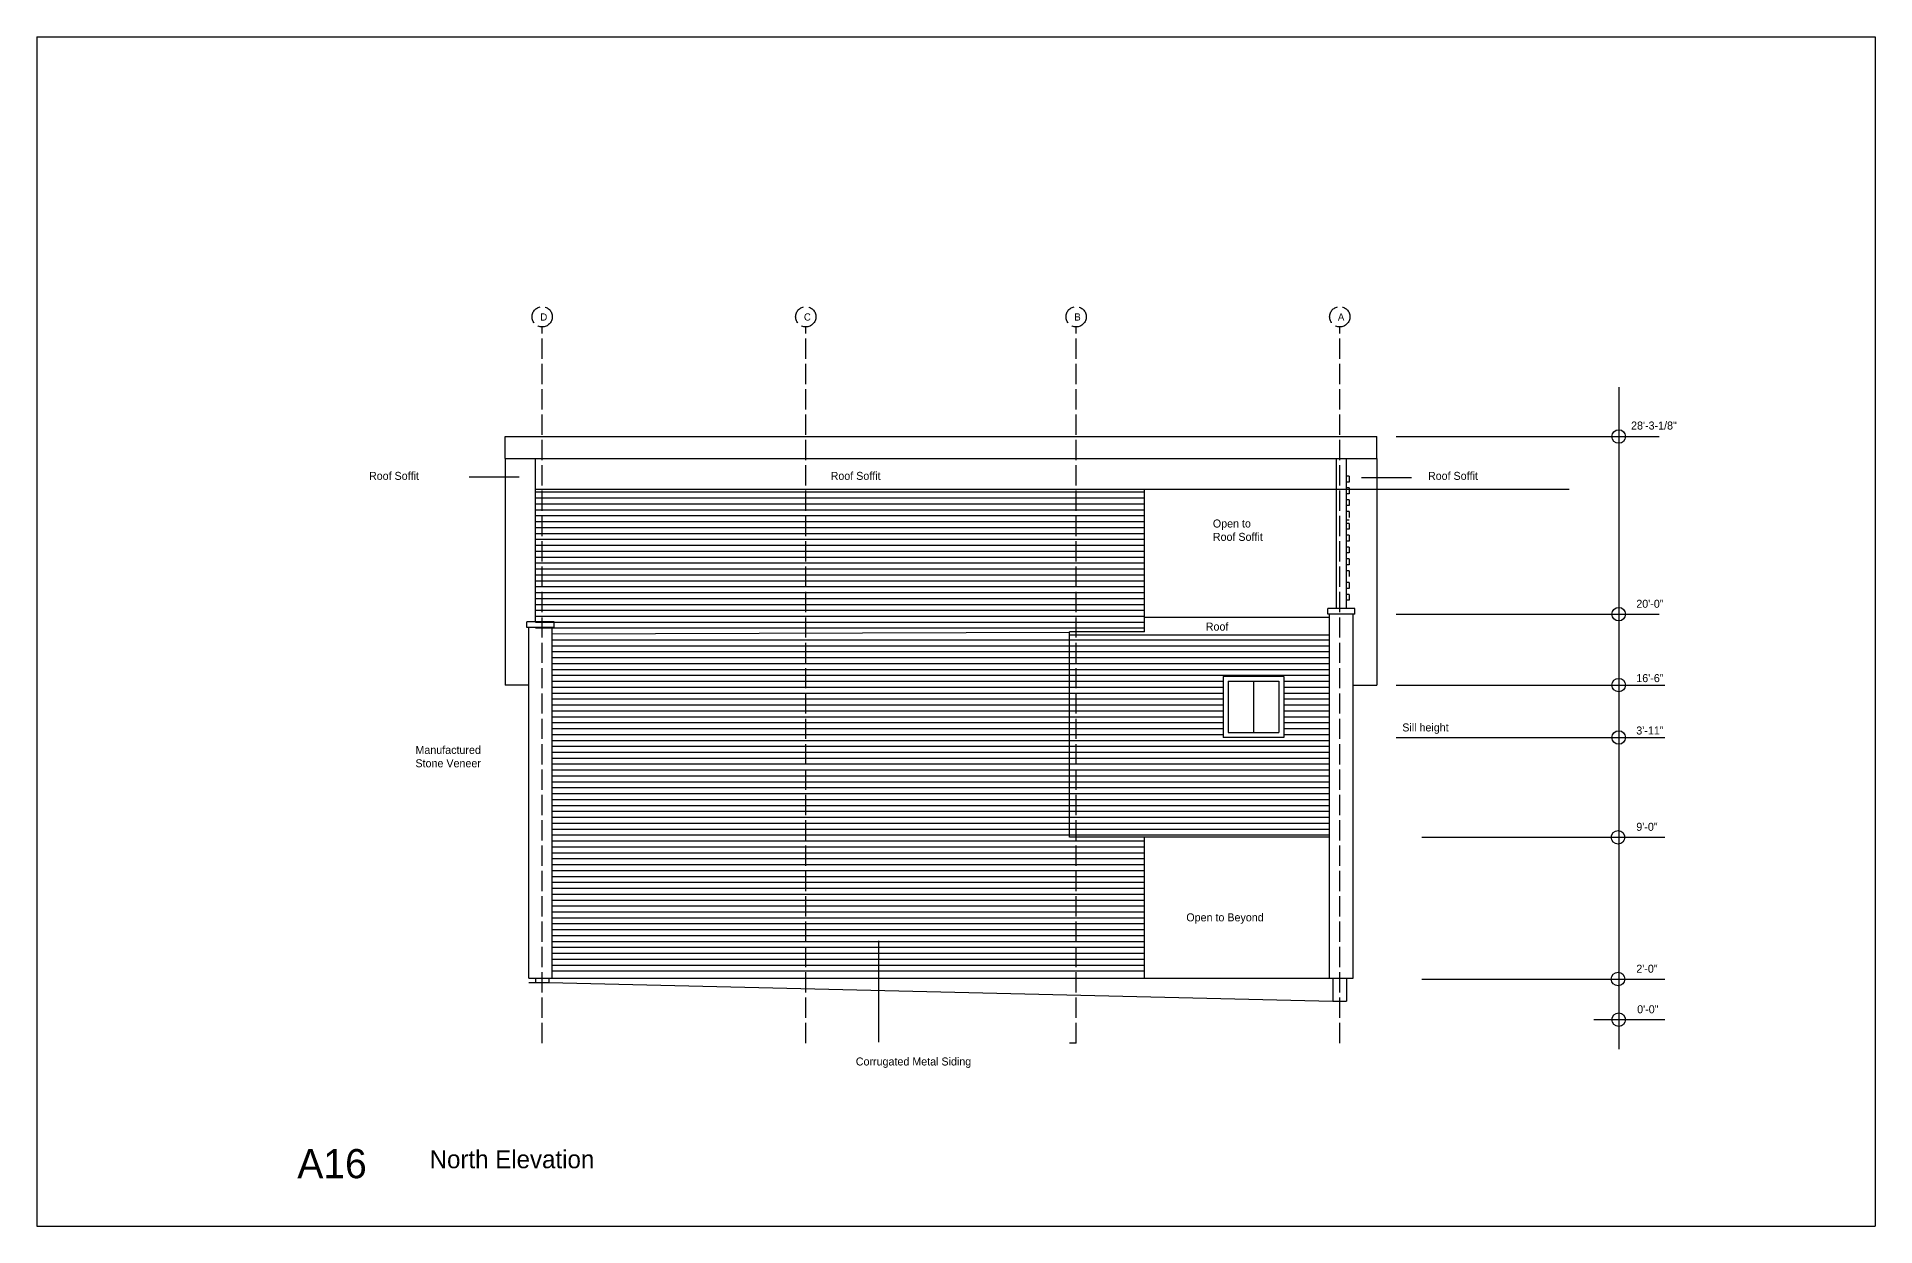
# Model space of a CAD drawing. Header units: inches. Extents: x -173 to 8050, y -1067 to 3486.
# Drawn here: x 5763 to 6851, y -1067 to -363 of the extents above; entities that cross this region are included whole.
import ezdxf

# ---------------------------------------------------------------- set-up
doc = ezdxf.new("R2010")
doc.units = ezdxf.units.IN
doc.header["$MEASUREMENT"] = 0
doc.linetypes.add('ACAD_ISO02W100', pattern=[15, 12, -3])
for name, color, linetype in [('const', 7, 'Continuous'), ('e1', 7, 'Continuous'), ('e2', 251, 'Continuous'), ('grid', 252, 'ACAD_ISO02W100'), ('walls', 7, 'Continuous')]:
    doc.layers.add(name, color=color, linetype=linetype)

msp = doc.modelspace()

# ---------------------------------------------------------------- linework, layer by layer
for p, q in [((5763.3, -363.4), (5763.3, -1067.4)), ((5763.3, -363.4), (6851.3, -363.4)), ((6851.3, -363.4), (6851.3, -1067.4)), ((5763.3, -1067.4), (6851.3, -1067.4))]:
    msp.add_line(p, q)
at = {"layer": 'e1'}
for p, q in [((6040.4, -612.9), (6556.4, -612.9)), ((6048.7, -624), (6019.2, -624)), ((6576.8, -624.5), (6547.3, -624.5)), ((6418.9, -715.5), (6418.9, -631.2)), ((6418.9, -631.2), (6670.2, -631.2)), ((6528.4, -707.1), (6418.9, -707.1)), ((6527.4, -705.1), (6527.4, -701.7)), ((6543.4, -705.1), (6543.4, -701.7)), ((6053.4, -713.1), (6053.4, -709.7)), ((6069.4, -713.1), (6069.4, -709.7)), ((6374.4, -837.1), (6374.4, -715.5)), ((6418.9, -715.5), (6374.4, -715.5)), ((6528.4, -717.6), (6374.4, -717.6)), ((6501.4, -742.1), (6465.4, -742.1)), ((6465.4, -742.1), (6465.4, -778.1)), ((6501.4, -742.1), (6501.4, -778.1)), ((6501.4, -778.1), (6465.4, -778.1)), ((6528.4, -837.1), (6374.4, -837.1)), ((6418.9, -920.6), (6418.9, -837.1)), ((6066.4, -920.6), (6542.4, -920.6)), ((6378.4, -959), (6374.4, -959))]:
    msp.add_line(p, q, dxfattribs=at)
at = {"layer": 'e2'}
for p, q in [((6699.5, -570.8), (6699.5, -962.6)), ((6567.7, -600), (6723.4, -600)), ((6040.4, -612.9), (6040.4, -747.1)), ((6556.4, -612.9), (6556.4, -747.1)), ((6539.9, -623.4), (6538.4, -623.4)), ((6539.9, -626.9), (6538.4, -626.9)), ((6539.9, -630.4), (6538.4, -630.4)), ((6539.9, -623.4), (6539.9, -626.9)), ((6539.9, -630.4), (6539.9, -633.9)), ((6058.4, -631.2), (6418.9, -631.2)), ((6058.4, -632.8), (6418.9, -632.8)), ((6058.4, -636.3), (6418.9, -636.3)), ((6058.4, -639.8), (6418.9, -639.8)), ((6532.4, -631.2), (6538.4, -631.2)), ((6539.9, -633.9), (6538.4, -633.9)), ((6539.9, -637.4), (6538.4, -637.4)), ((6539.9, -640.9), (6538.4, -640.9)), ((6539.9, -637.4), (6539.9, -640.9)), ((6058.4, -643.3), (6418.9, -643.3)), ((6058.4, -646.8), (6418.9, -646.8)), ((6058.4, -650.3), (6418.9, -650.3)), ((6539.9, -644.4), (6538.4, -644.4)), ((6539.9, -649.4), (6538.4, -649.4)), ((6539.9, -651.4), (6538.4, -651.4)), ((6539.9, -644.4), (6539.9, -647.9)), ((6539.9, -651.4), (6539.9, -654.9)), ((6058.4, -653.8), (6418.9, -653.8)), ((6058.4, -657.3), (6418.9, -657.3)), ((6058.4, -660.8), (6418.9, -660.8)), ((6539.9, -654.9), (6538.4, -654.9)), ((6539.9, -658.4), (6538.4, -658.4)), ((6539.9, -661.9), (6538.4, -661.9)), ((6539.9, -658.4), (6539.9, -661.9)), ((6058.4, -664.3), (6418.9, -664.3)), ((6058.4, -667.8), (6418.9, -667.8)), ((6058.4, -671.3), (6418.9, -671.3)), ((6539.9, -665.4), (6538.4, -665.4)), ((6539.9, -668.9), (6538.4, -668.9)), ((6539.9, -672.4), (6538.4, -672.4)), ((6539.9, -665.4), (6539.9, -668.9)), ((6539.9, -672.4), (6539.9, -675.9)), ((6058.4, -674.8), (6418.9, -674.8)), ((6058.4, -678.3), (6418.9, -678.3)), ((6058.4, -681.8), (6418.9, -681.8)), ((6058.4, -685.3), (6418.9, -685.3)), ((6539.9, -675.9), (6538.4, -675.9)), ((6539.9, -679.4), (6538.4, -679.4)), ((6539.9, -679.4), (6539.9, -682.9)), ((6058.4, -688.8), (6418.9, -688.8)), ((6058.4, -692.3), (6418.9, -692.3)), ((6058.4, -695.8), (6418.9, -695.8)), ((6539.9, -686.4), (6538.4, -686.4)), ((6539.9, -689.9), (6538.4, -689.9)), ((6539.9, -693.4), (6538.4, -693.4)), ((6539.9, -686.4), (6539.9, -689.9)), ((6539.9, -693.4), (6539.9, -696.9)), ((6058.4, -699.3), (6418.9, -699.3)), ((6058.4, -702.8), (6418.9, -702.8)), ((6058.4, -706.3), (6418.9, -706.3)), ((6539.9, -696.9), (6538.4, -696.9)), ((6567.7, -705.1), (6723.4, -705.1)), ((6058.4, -709.8), (6418.9, -709.8)), ((6058.4, -713.3), (6418.9, -713.3)), ((6068.4, -716.8), (6374.4, -715.8)), ((6068.4, -720.3), (6528.4, -720.3)), ((6068.4, -723.8), (6528.4, -723.8)), ((6068.4, -727.3), (6528.4, -727.3)), ((6068.4, -730.8), (6528.4, -730.8)), ((6068.4, -734.3), (6528.4, -734.3)), ((6068.4, -737.8), (6528.4, -737.8)), ((6054.4, -747.1), (6040.4, -747.1)), ((6068.4, -741.3), (6528.4, -741.3)), ((6068.4, -744.8), (6465.4, -744.8)), ((6068.4, -748.3), (6465.4, -748.3)), ((6468.4, -744.8), (6498.4, -744.8)), ((6468.4, -744.8), (6468.4, -775.1)), ((6483.4, -744.8), (6483.4, -775.1)), ((6498.4, -744.8), (6498.4, -775.1)), ((6501.4, -744.8), (6528.4, -744.8)), ((6501.4, -748.3), (6528.4, -748.3)), ((6542.4, -747.1), (6556.4, -747.1)), ((6567.7, -747.1), (6726.7, -747.1)), ((6068.4, -751.8), (6465.4, -751.8)), ((6068.4, -755.3), (6465.4, -755.3)), ((6068.4, -758.8), (6465.4, -758.8)), ((6501.4, -751.8), (6528.4, -751.8)), ((6501.4, -755.3), (6528.4, -755.3)), ((6501.4, -758.8), (6528.4, -758.8)), ((6068.4, -762.3), (6465.4, -762.3)), ((6068.4, -765.8), (6465.4, -765.8)), ((6068.4, -769.3), (6465.4, -769.3)), ((6501.4, -762.3), (6528.4, -762.3)), ((6501.4, -765.8), (6528.4, -765.8)), ((6501.4, -769.3), (6528.4, -769.3)), ((6068.4, -772.8), (6465.4, -772.8)), ((6068.4, -776.3), (6465.4, -776.3)), ((6068.4, -779.8), (6528.4, -779.8)), ((6068.4, -783.3), (6528.4, -783.3)), ((6468.4, -775.1), (6498.4, -775.1)), ((6501.4, -772.8), (6528.4, -772.8)), ((6501.4, -776.3), (6528.4, -776.3)), ((6567.7, -778.1), (6726.7, -778.1)), ((6068.4, -786.8), (6528.4, -786.8)), ((6068.4, -790.3), (6528.4, -790.3)), ((6068.4, -793.8), (6528.4, -793.8)), ((6068.4, -797.3), (6528.4, -797.3)), ((6068.4, -800.8), (6528.4, -800.8)), ((6068.4, -804.3), (6528.4, -804.3)), ((6068.4, -807.8), (6528.4, -807.8)), ((6068.4, -811.3), (6528.4, -811.3)), ((6068.4, -814.8), (6528.4, -814.8)), ((6068.4, -818.3), (6528.4, -818.3)), ((6068.4, -821.8), (6528.4, -821.8)), ((6068.4, -825.3), (6528.4, -825.3)), ((6068.4, -828.8), (6528.4, -828.8)), ((6068.4, -832.3), (6528.4, -832.3)), ((6068.4, -835.8), (6528.4, -835.8)), ((6582.9, -837.1), (6726.7, -837.1)), ((6068.4, -839.3), (6418.9, -839.3)), ((6068.4, -842.8), (6418.9, -842.8)), ((6068.4, -846.3), (6418.9, -846.3)), ((6068.4, -849.8), (6418.9, -849.8)), ((6068.4, -853.3), (6418.9, -853.3)), ((6068.4, -856.8), (6418.9, -856.8)), ((6068.4, -860.3), (6418.9, -860.3)), ((6068.4, -863.8), (6418.9, -863.8)), ((6068.4, -867.3), (6418.9, -867.3)), ((6068.4, -870.8), (6418.9, -870.8)), ((6068.4, -874.3), (6418.9, -874.3)), ((6068.4, -877.8), (6418.9, -877.8)), ((6068.4, -881.3), (6418.9, -881.3)), ((6068.4, -884.8), (6418.9, -884.8)), ((6068.4, -888.3), (6418.9, -888.3)), ((6068.4, -891.8), (6418.9, -891.8)), ((6068.4, -895.3), (6418.9, -895.3)), ((6068.4, -898.8), (6418.9, -898.8)), ((6068.4, -902.3), (6418.9, -902.3)), ((6068.4, -905.8), (6418.9, -905.8)), ((6068.4, -909.3), (6418.9, -909.3)), ((6068.4, -912.8), (6418.9, -912.8)), ((6068.4, -916.3), (6418.9, -916.3)), ((6582.9, -921.1), (6726.7, -921.1)), ((6684.8, -945.1), (6726.7, -945.1))]:
    msp.add_line(p, q, dxfattribs=at)
for centre in [(6699.5, -600), (6699.5, -705.1), (6699.5, -747.1), (6699.5, -778.1), (6699.1, -837.2), (6699.1, -921.1), (6699.5, -945.1)]:
    msp.add_circle(centre, 4, dxfattribs=at)
at = {"layer": 'grid'}
for p, q in [((6062.4, -959), (6062.4, -535.1)), ((6218.4, -959), (6218.4, -535.1)), ((6378.4, -959), (6378.4, -535.1)), ((6534.4, -959), (6534.4, -535.1))]:
    msp.add_line(p, q, dxfattribs=at)
for centre in [(6062.4, -529.1), (6218.4, -529.1), (6378.4, -529.1), (6534.4, -529.1)]:
    msp.add_circle(centre, 6, dxfattribs=at)
at = {"layer": 'walls'}
for p, q in [((6040.4, -600), (6556.4, -600)), ((6040.4, -612.9), (6040.4, -600)), ((6556.4, -612.9), (6556.4, -600)), ((6058.4, -709.7), (6058.4, -612.9)), ((6532.4, -701.7), (6532.4, -612.9)), ((6538.4, -701.7), (6538.4, -612.9)), ((6543.4, -701.7), (6527.4, -701.7)), ((6543.4, -705.1), (6527.4, -705.1)), ((6528.4, -920.6), (6528.4, -705.1)), ((6542.4, -920.6), (6542.4, -705.1)), ((6069.4, -709.7), (6053.4, -709.7)), ((6069.4, -713.1), (6053.4, -713.1)), ((6054.4, -920.6), (6054.4, -713.1)), ((6068.4, -920.6), (6068.4, -713.1)), ((6261.7, -958.4), (6261.7, -898.4)), ((6054.4, -920.6), (6066.4, -920.6)), ((6054.4, -923.1), (6066.4, -923.1)), ((6058.4, -920.6), (6058.4, -923.1)), ((6066.4, -920.6), (6066.4, -923.1)), ((6066.4, -923.1), (6530.4, -934.1)), ((6530.4, -920.6), (6530.4, -934.1)), ((6530.4, -920.6), (6538.4, -920.6)), ((6538.4, -920.6), (6538.4, -934.1)), ((6530.4, -934.1), (6538.4, -934.1))]:
    msp.add_line(p, q, dxfattribs=at)

# ---------------------------------------------------------------- texts
at = {"layer": 'const', "attachment_point": 1}
for s, insert, char_height, width in [('D', (6061.3, -527.1), 4.26, 1625.197), ('C', (6217.3, -527.1), 4.26, 1625.197), ('B', (6377.3, -527.1), 4.26, 1625.197), ('A', (6533.3, -527.1), 4.26, 1625.197), ('28\'-3-1/8"', (6706.8, -591.1), 4.74, 1805.775), ('\\PRoof Soffit', (5959.9, -613), 4.736, 1805.775), ('\\PRoof Soffit', (6233.1, -613), 4.736, 1805.775), ('\\PRoof Soffit', (6586.6, -613), 4.736, 1805.775), ('Open to^JRoof Soffit', (6459.3, -649.1), 4.736, 1805.775), ('20\'-0"', (6709.9, -696.6), 4.74, 1805.775), ('Roof', (6455.1, -710.1), 4.74, 1805.775), ('16\'-6"', (6709.9, -740.6), 4.74, 1805.775), ('\\PSill height', (6571.4, -761.9), 4.736, 1805.775), ('3\'-11"', (6709.9, -771.6), 4.74, 1805.775), ('Manufactured^JStone Veneer', (5987.4, -783.1), 4.736, 1805.775), ('9\'-0"', (6709.9, -828.6), 4.74, 1805.775), ('Open to Beyond', (6443.6, -882.2), 4.736, 1805.775), ('2\'-0"', (6709.9, -912.6), 4.74, 1805.775), ('0\'-0"', (6710.4, -936.6), 4.74, 1805.775), ('Corrugated Metal Siding', (6248, -967.5), 4.736, 1805.775), ('A16', (5917.5, -1021.7), 17.26, 6582.049), ('North Elevation', (5995.8, -1022.4), 10.656, 4062.993)]:
    msp.add_mtext(s, dxfattribs=dict(at, insert=insert, char_height=char_height, width=width))

doc.saveas('drawing.dxf')
